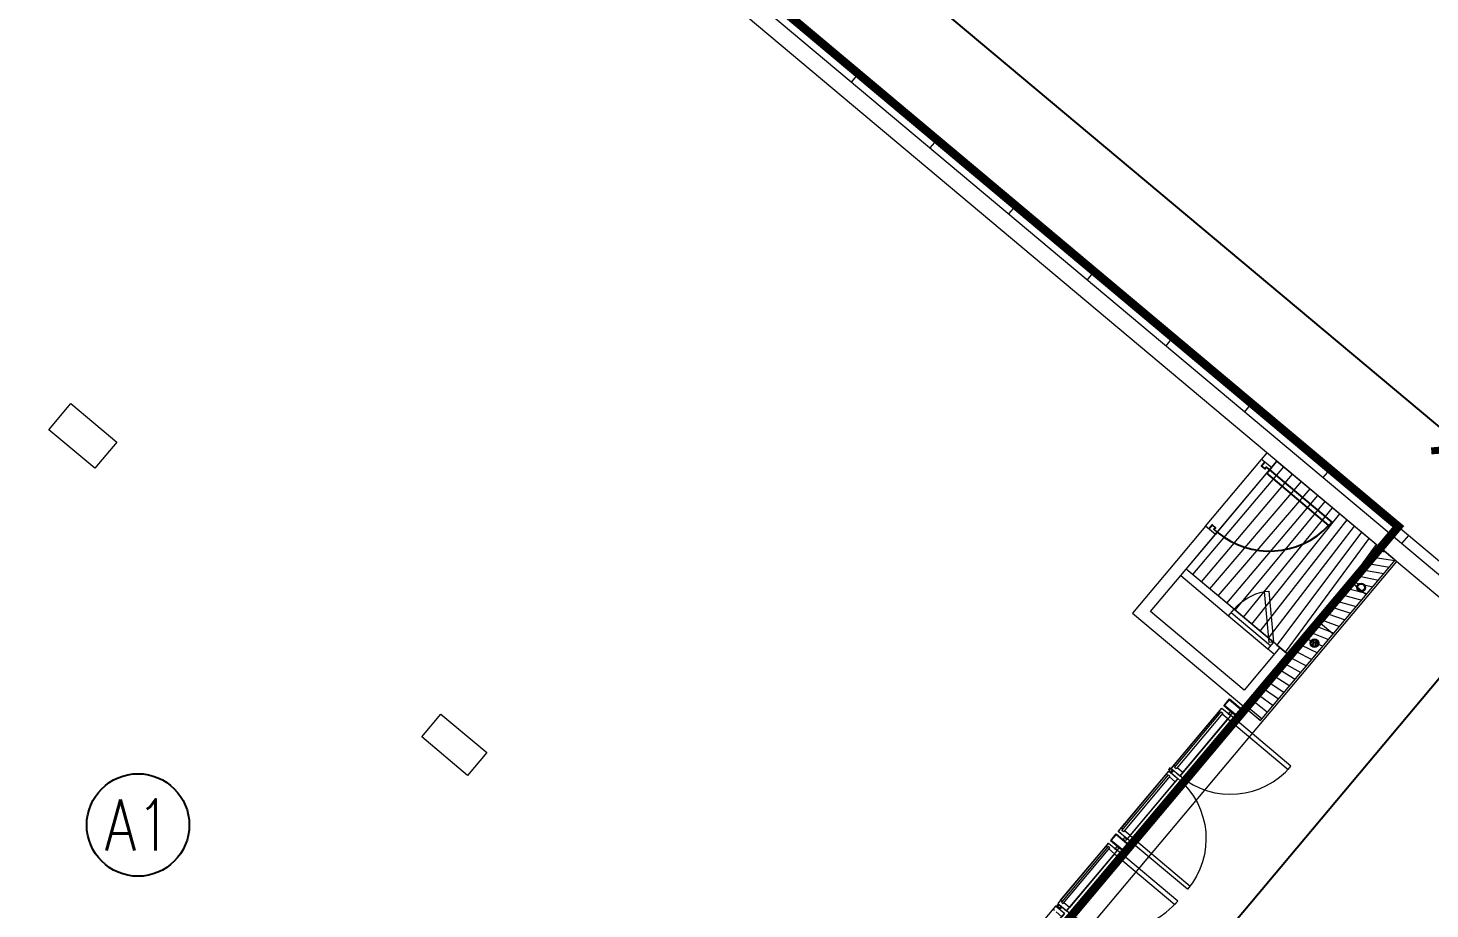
# Model space of a CAD drawing. Header units: millimetres. Extents: x 834140250 to 834644390, y 817877047 to 817987022.
# Drawn here: x 834372873 to 834389266, y 817903431 to 817913738 of the extents above; entities that cross this region are included whole.
import ezdxf
from ezdxf.enums import TextEntityAlignment as Align

# ---------------------------------------------------------------- set-up
doc = ezdxf.new("R2010")
doc.units = ezdxf.units.MM
doc.header["$LTSCALE"] = 1000
doc.header["$MEASUREMENT"] = 0
doc.layers.get('Defpoints').update_dxf_attribs({"color": 150})
doc.layers.add('3B52X-MAGP-P-ST01$0$VPA280_Structure', color=2, linetype='Continuous', lineweight=5)
doc.layers.add('VPAX', color=7, linetype='Continuous', lineweight=13)
doc.layers.add('MGD031_1', color=7, linetype='Continuous')
doc.layers.add('VPA040_Text', color=3, linetype='Continuous')
doc.styles.add('1_2.5mm', font='arial.ttf', dxfattribs={"width": 0.8, "height": 0.0025})
doc.styles.add('Style-Arial', font='arial.ttf', dxfattribs={"width": 0.8})
doc.styles.add('T1', font='simplex.shx', dxfattribs={"width": 0.8})
doc.dimstyles.get("Standard").update_dxf_attribs({"dimtxt": 0.18, "dimasz": 0.18, "dimexe": 0.18, "dimexo": 0.06249999999999999, "dimgap": 0.09, "dimtad": 0, "dimtih": 1, "dimtoh": 1, "dimdec": 4, "dimzin": 1, "dimdsep": 46, "dimtxsty": '1_2.5mm', "dimcen": 0, "dimadec": 0, "dimazin": 0, "dimtfac": 1, "dimtdec": 4, "dimtofl": 0, "dimtmove": 0, "dimatfit": 3, "dimfxl": 0, "dimtolj": 1, "dimtzin": 1, "dimarcsym": 0})

# ---------------------------------------------------------------- blocks, each defined once
blk = doc.blocks.new('_ArchTick')
at = {"color": 0, "linetype": 'ByBlock', "const_width": 0.15}
blk.add_lwpolyline([(-0.5, -0.5), (0.5, 0.5)], dxfattribs=at)
blk = doc.blocks.new('*D40')
at = {"layer": 'Defpoints', "color": 0}
for p in [(834375029.3502334, 817920845.4106656), (834389666.3618946, 817908823.7124469), (834389538.2320728, 817908671.0132718)]:
    blk.add_point(p, dxfattribs=at)
at = {"layer": 'MGD031_1', "color": 0, "lineweight": -2}
for p, q in [((834375205.3456302, 817921055.1538119), (834375333.4754682, 817921207.8530064)), ((834375157.4800713, 817920998.1098602), (834389666.3618945, 817908823.712447)), ((834389714.2274697, 817908880.7564181), (834389842.3572915, 817909033.4555932))]:
    blk.add_line(p, q, dxfattribs=at)
at = {"layer": 'MGD031_1', "color": 0, "lineweight": -2, "xscale": 547.6004642393601, "yscale": 547.6004642393601, "zscale": 547.6004642393601}
for p, rotation in [((834375157.4800713, 817920998.1098602), 139.9999999386835), ((834389666.3618945, 817908823.712447), 319.9999999386835)]:
    blk.add_blockref('_ArchTick', p, dxfattribs=dict(at, rotation=rotation))
at = {"layer": 'MGD031_1', "color": 0, "insert": (834382071.8305905, 817914505.6072075), "char_height": 500, "attachment_point": 5, "rotation": 319.99999993868346, "style": 'Style-Arial'}
blk.add_mtext('18940', dxfattribs=at)
blk = doc.blocks.new('*D42')
at = {"layer": 'Defpoints', "color": 0}
for p in [(834373650.2575164, 817920272.942199), (834373794.6344316, 817920151.7955825), (834359993.4174336, 817903764.2757461)]:
    blk.add_point(p, dxfattribs=at)
at = {"layer": 'MGD031_1', "color": 0, "lineweight": -2}
for p, q in [((834373584.8912854, 817920327.7909795), (834373440.5143703, 817920448.937596)), ((834359878.6487968, 817903860.5780672), (834373650.2575164, 817920272.942199)), ((834359783.6742874, 817903940.2711431), (834359668.9056506, 817904036.5734642))]:
    blk.add_line(p, q, dxfattribs=at)
at = {"layer": 'MGD031_1', "color": 0, "lineweight": -2, "xscale": 547.6004642393601, "yscale": 547.6004642393601, "zscale": 547.6004642393601}
for p, rotation in [((834373650.2575164, 817920272.942199), 49.99999993868348), ((834359878.6487968, 817903860.5780672), 229.9999999386835)]:
    blk.add_blockref('_ArchTick', p, dxfattribs=dict(at, rotation=rotation))
at = {"layer": 'MGD031_1', "color": 0, "insert": (834366359.1492107, 817912406.8505255), "char_height": 500, "attachment_point": 5, "rotation": 49.999999938683494, "style": 'Style-Arial'}
blk.add_mtext('21425', dxfattribs=at)
blk = doc.blocks.new('*D45')
at = {"layer": 'Defpoints', "color": 0}
for p in [(834389904.8741274, 817907057.9567685), (834390049.0090702, 817906937.013191), (834375715.3374664, 817890147.5258512)]:
    blk.add_point(p, dxfattribs=at)
at = {"layer": 'MGD031_1', "color": 0, "lineweight": -2}
for p, q in [((834375859.472576, 817890026.5821337), (834390049.0090702, 817906937.013191)), ((834390114.6172736, 817906881.9613717), (834390258.7522162, 817906761.017794)), ((834375925.0806125, 817889971.5304543), (834376069.2157221, 817889850.5867367))]:
    blk.add_line(p, q, dxfattribs=at)
at = {"layer": 'MGD031_1', "color": 0, "lineweight": -2, "xscale": 547.6004642393601, "yscale": 547.6004642393601, "zscale": 547.6004642393601}
for p, rotation in [((834390049.0090702, 817906937.013191), 49.99999993868348), ((834375859.472576, 817890026.5821337), 229.9999999386835)]:
    blk.add_blockref('_ArchTick', p, dxfattribs=dict(at, rotation=rotation))
at = {"layer": 'MGD031_1', "color": 0, "insert": (834382548.9368771, 817898821.8880547), "char_height": 500, "attachment_point": 5, "rotation": 49.999999938683494, "style": 'Style-Arial'}
blk.add_mtext('22075', dxfattribs=at)
blk = doc.blocks.new('GFA_1F')
at = {"layer": 'VPAX', "ltscale": 500}
h = blk.add_hatch(dxfattribs=at)
h.set_pattern_fill('ANSI31', color=253, scale=1000, angle=135, style=0)
h.set_pattern_definition([(230.0000000000381, (-748.3442200422287, 15042.59569644928), (95.75555538992569, -80.34845121075375), [])])
h.paths.add_polyline_path([(13348.16162002087, -2193.127174019814), (13041.74374139309, -1936.012036561966), (14102.34403514862, -672.038024187088), (14523.66848552227, -1025.571222424507), (15312.69367313385, -1687.643297672272), (14252.09331989288, -2951.615891575813)])
h = blk.add_hatch(dxfattribs=at)
h.set_pattern_fill('ANSI31', color=253, scale=800, angle=45, style=0)
h.set_pattern_definition([(139.999999968345, (13757.01591944695, -3709.079987645149), (-64.27876101097665, -76.60444427638481), [])])
h.paths.add_polyline_path([(13757.01508080959, -3580.521792888641), (13910.22397685051, -3709.079306006432), (15485.05465364456, -1832.269824028015), (15331.84575748444, -1703.712310910225)])
h = blk.add_hatch(dxfattribs=at)
h.set_pattern_fill('ANSI31', color=253, scale=150, angle=49.99999999756264, style=0)
h.set_pattern_definition([(185.0000216400024, (1162823232.337111, 113324019.324952), (-1.634177231244768, 18.67864997201032), [])])
edge = h.paths.add_edge_path()
edge.add_arc((15087.05649399757, -2151.013434290886), 39.99999999999999, 0, 360)
h = blk.add_hatch(dxfattribs=at)
h.set_pattern_fill('ANSI31', color=253, scale=150, angle=49.99999999756264, style=0)
h.set_pattern_definition([(94.99999999756257, (90330004.81344879, -1164824127.744346), (-18.67865058928975, -1.634170175724), [])])
edge = h.paths.add_edge_path()
edge.add_arc((14540.68663609028, -2802.152273654938), 40, 0, 360)
at = {"color": 253}
for points in [[(13961.46016931534, -684.3644921779633), (13922.8929127412, -730.327158771019), (13961.19513490208, -762.4665392494696), (13977.2648251413, -743.3154281690297), (14015.56704730218, -775.4548086474803), (14038.0646136371, -748.6432531348645)], [(13305.81680755495, -1465.72982425991), (13344.38406412909, -1419.767157666854), (13382.68628628997, -1451.906538145305), (13366.61659605074, -1471.057649225745), (13404.91881821162, -1503.197029704196), (13382.42125187671, -1530.008585216812)]]:
    blk.add_lwpolyline(points, dxfattribs=at)
blk.add_lwpolyline([(13983.42766682373, -813.75703080836), (14015.56704730218, -775.4548086474803), (14743.3092683589, -1386.103037738042), (14711.16988788045, -1424.405259898921)], close=True, dxfattribs=at)
blk.add_arc((14015.56704730218, -775.4548086474803), 950, 230.0000000087713, 316.9830386990047, dxfattribs=at)
at = {"layer": '3B52X-MAGP-P-ST01$0$VPA280_Structure', "color": 253, "ltscale": 500}
for points in [[(-257.1153794527054, -306.4181761741638), (0, 0), (536.2311100959778, -449.9513266086578), (279.1158527135849, -756.3696166276932)], [(4103.175440430641, -3899.865550398827), (4328.15110373497, -3631.749995231628), (4864.382214307785, -4081.701321721077), (4639.40655040741, -4349.816877245903)]]:
    blk.add_lwpolyline(points, close=True, dxfattribs=at)
at = {"layer": 'VPAX', "color": 253, "ltscale": 500}
for p, q in [((13267.514585495, -1433.590443968773), (13923.15785300732, -652.2250324487686)), ((13382.42125189304, -1530.008585453033), (14038.06451940536, -748.6431739330292)), ((12926.83707475662, -1839.593895196915), (12412.60698640347, -2452.429450750351)), ((12623.93179404736, -2433.940925836563), (13041.74374008179, -1936.012038111687)), ((13600.95627689362, -2405.247084498405), (13041.74374008179, -1936.012038230896)), ((12977.46497905254, -2012.616482377052), (13536.67751598358, -2481.85152888298)), ((14994.38202941418, -2105.886149644852), (15147.59092533588, -2234.44366312027)), ((13083.55846297741, -2819.613494753838), (12623.93179404736, -2433.940925836563)), ((13536.67751598358, -2481.85152888298), (13600.95627689362, -2405.247084498405)), ((14608.70867371559, -2565.512228965759), (14761.9175696373, -2694.069742441177)), ((13719.3754478693, -3353.127290487289), (13083.55846297741, -2819.613494753838)), ((14137.18739485741, -2855.198401689529), (13719.3754478693, -3353.127290487289)), ((14060.58294010162, -2790.919653058052), (13996.30418133736, -2867.524094820023)), ((13996.30418133736, -2867.524094820023), (14072.90862560272, -2931.802855849266)), ((14137.1873947382, -2855.198401927948), (14060.58294010162, -2790.919653058052)), ((14098.88442385197, -2823.058378458023), (14252.09330534935, -2951.615909218788)), ((13426.10711741447, -3601.524679064751), (12898.62538945675, -4230.136963844299)), ((13002.04138898849, -4316.913291096687), (13529.52311754227, -3688.301006555557)), ((13910.22462916374, -3709.079883217812), (13795.31805169582, -3612.661816358566)), ((12808.63512396812, -4337.383187055588), (12281.16125392914, -4966.002066135406)), ((12384.57725346088, -5052.778393626213), (12912.0511238575, -4424.159514546394)), ((11573.7068529129, -5809.113389849663), (12101.18072283268, -5180.494510412216)), ((12204.59672260284, -5267.270837664604), (11677.12285327911, -5895.88971722126))]:
    blk.add_line(p, q, dxfattribs=at)
for points in [[(1012.717818975449, 10735.7185382843), (16532.60135042667, -2287.008486509323, 0.4142135616437009), (16990.47176706791, -2246.950016260147), (22762.87016677856, 4631.952505350113)], [(-6522.106917977333, -9017.323406100273), (-3055.755809187889, -11925.93734443188), (-3184.313331127167, -12079.14623296261), (-11802.31331205368, -4847.785614728928), (957.0207425355911, 10358.19658148289), (803.811845779419, 10486.75409424305), (932.3693677186966, 10639.96298289299), (16452.25289916992, -2382.764041900635, 0.414213561657788), (17086.22732234001, -2327.298467755318), (22858.63694620132, 4551.630685210228), (23011.84583449364, 4423.07316339016), (17239.43621075153, -2455.855990171432, -0.4142135616853792), (16323.69537734985, -2535.972930788994), (1110.229638934135, 10229.63906884193), (-9849.299123167992, -2831.418704628944), (-9389.672457456589, -3217.091273665428), (-9486.090599417686, -3331.997939705849), (-9945.717264533043, -2946.325371026993), (-11520.54690635204, -4823.134254097939), (-8341.46246767044, -7490.702834606171), (-8290.039463162422, -7429.41928422451), (-8175.132796645164, -7525.837425708771)], [(13600.9562857151, -2405.247074007988, -0.1637677740552783), (13958.47976064682, -2197.560616970062)], [(12969.9020087719, -4355.215514302254, 0.4142135622522057), (14266.8779630661, -4241.744822144508, 0.3986640772868351)], [(12944.1905040741, -4385.857292175293, -0.4142135622522057), (13057.66119706631, -5682.833246827126, -0.3986640772868351)], [(11644.98347234726, -5934.191939234734, 0.4142135622522057), (12941.95942699909, -5820.72124683857, 0.3986640772868351)]]:
    blk.add_lwpolyline(points, format="xyb", dxfattribs=at)
for points in [[(9129.04490160942, 3762.135549664497), (9209.393352866173, 3857.8911049366)], [(10048.2982326746, 2990.790417194366), (10128.64668393135, 3086.545972466469)], [(10967.55156373978, 2219.445284724236), (11047.90001499653, 2315.200839996338)], [(11886.8048671484, 1448.100119113922), (11967.15331840515, 1543.855674386024)], [(12806.05819821358, 676.7549866437912), (12886.40664947033, 772.5105419158936)], [(13725.31152927876, -94.59014582633972), (13805.65998053551, 1.165409445762634)], [(14102.34337556362, -672.0388102531433), (14038.06461465359, -748.6432539224625), (13923.15794837475, -652.2251121997833), (13987.43670940399, -575.6206685304642)], [(14644.56486034393, -865.9352782964706), (14724.91331160069, -770.1797230243683)], [(13041.74374139309, -1936.012036561966), (13382.42125189304, -1530.008585453033), (13267.514585495, -1433.590443968773), (12926.83707499504, -1839.593895196915)], [(15563.81819140911, -1637.280410766602), (15644.16664266586, -1541.524855494499)], [(1564.192783951759, -18111.3620634079), (15335.91751992702, -1698.859773397446)], [(13757.01574778557, -3580.522352576256), (15331.84571564198, -1703.712360739708)], [(1728.407201170921, -18265.69561243057), (15504.20451593399, -1848.340036392212)], [(12412.60698640347, -2452.429450750351), (13737.86388373375, -3564.45202589035), (14252.09331989288, -2951.615891575813)], [(13568.81689655781, -2443.549306750298), (14028.44356381893, -2829.221873760223)], [(13600.95627725124, -2405.247084498405), (14060.58294570446, -2790.919652462006)], [(13536.67751586437, -2481.851529240608), (13996.30418181419, -2867.524095058441)], [(14137.1873947382, -2855.198401927948), (14252.09330534935, -2951.615909218788)], [(12864.82415044308, -4270.419632196426), (13456.576785326, -3565.196291565895), (13559.98492980003, -3651.966026067734), (12968.23230195045, -4357.18935251236), (12864.82415044308, -4270.419632196426)], [(13443.95911002159, -3616.504279851913), (13426.10711753368, -3601.524679541588), (13458.24649834633, -3563.222457170486), (13561.66249799728, -3649.998784899712), (13529.52311730385, -3688.301006913185), (13462.34417688847, -3631.9311825037)], [(13529.52312028408, -3688.301003813744), (14234.75430285931, -4280.060229301453), (14266.87796318531, -4241.744822263718), (13561.64678072929, -3649.985596418381), (13529.52312016487, -3688.301003694534)], [(12854.93776106834, -4258.749056220055), (12835.65724182129, -4281.72666156292), (12842.93571913242, -4287.834034800529), (12854.18451738358, -4274.428252339363), (12858.05184388161, -4277.673417925835), (12864.15847873688, -4270.396024346352), (12878.7406219244, -4282.631906628609), (12869.90227377415, -4293.165029525757), (12871.43436193466, -4294.450605511665), (12882.19795143604, -4281.623071789742)], [(12916.47738194466, -4245.116564869881), (12898.62538945675, -4230.136964678764), (12866.48600876331, -4268.439186930656), (12969.9020087719, -4355.215514421463), (13002.04138922691, -4316.913291811943), (12934.86244881153, -4260.543467640877)], [(12247.36002123356, -5006.284738898277), (12839.11265611649, -4301.061398506165), (12942.52080047131, -4387.831133127213), (12350.76817274094, -5093.05445933342), (12247.36002123356, -5006.284738898277)], [(12826.48711645603, -4352.362787127495), (12808.63512396812, -4337.38318669796), (12840.77450466156, -4299.080964565277), (12944.19050431252, -4385.857292056084), (12912.05112349987, -4424.159514188766), (12844.87218308449, -4367.789689898491)], [(12868.20253372192, -4322.095813512802), (12887.53098988533, -4299.061079263687), (12880.25251269341, -4292.953705906868), (12869.00371432304, -4306.359488844872), (12865.13638794422, -4303.114322900772), (12859.02975296974, -4310.391716480255), (12844.44761013985, -4298.15583384037), (12853.28595805168, -4287.622710943222), (12851.75387001038, -4286.337135076523), (12840.94234347343, -4299.221797943115)], [(12299.01324641705, -4980.981666445732), (12281.16125392914, -4966.002066135406), (12249.0218732357, -5004.304288625717), (12352.43787324429, -5091.080615878105), (12384.57725358009, -5052.778393507004), (12317.39831316471, -4996.408569216728)], [(12384.58510947227, -5052.784990906715), (13089.81629228592, -5644.544216156006), (13057.66119730473, -5682.833246588707), (12352.43001425266, -5091.074021577835), (12384.58510947227, -5052.784990906715)], [(12131.65825200081, -5144.172740459442), (11539.90561842918, -5849.396081924438), (11643.31376314163, -5936.165816187859), (12235.06638419628, -5230.942484021187), (12131.65825200081, -5144.172740459442)], [(12119.03271532059, -5195.474110722542), (12101.18072283268, -5180.494510412216), (12133.32010364532, -5142.192288160324), (12236.73610329628, -5228.968615531921), (12204.59672260284, -5267.270837903023), (12137.41778206825, -5210.901013612747)], [(12204.60458397865, -5267.277428507805), (12909.83576643467, -5859.036654233932), (12941.95942687988, -5820.721247076988), (12236.72824430466, -5228.962021231651), (12204.60458397865, -5267.277428507805)], [(11514.1941242218, -5880.037848353386), (10922.44149017334, -6585.261189699173), (11025.84963512421, -6672.030923962593), (11617.60225617886, -5966.80759203434), (11514.1941242218, -5880.037848353386)], [(11501.56857979298, -5931.339212298393), (11483.71658754349, -5916.359612107277), (11515.8559678793, -5878.057389616966), (11619.27196788788, -5964.833717226982), (11587.13258707523, -6003.135939478874), (11519.95364665985, -5946.766115188599)], [(11523.45883131027, -5884.436949491501), (11542.73932802677, -5861.459325432777), (11550.01781082153, -5867.566691994667), (11538.76902556419, -5880.972485423088), (11542.6364440918, -5884.217541337013), (11536.53001654148, -5891.495109081268), (11551.11217093468, -5903.730978012085), (11559.95050895214, -5893.197846651077), (11561.48259842396, -5894.483420968056), (11550.71902155876, -5907.310965180397)], [(11591.5588452816, -5824.092990159988), (11573.70685279369, -5809.113389849663), (11541.56747233868, -5847.415612220764), (11644.98347222805, -5934.191939473152), (11677.12285268307, -5895.889716982841), (11609.94391226768, -5839.519892811775)], [(11588.1466126442, -5886.500151515007), (11568.81817889214, -5909.53490459919), (11561.53969585896, -5903.427538156509), (11572.78848135471, -5890.021744608879), (11568.92106294632, -5886.776688694954), (11575.02749037743, -5879.499121069908), (11560.44533586502, -5867.263252139091), (11551.60699772835, -5877.796383500099), (11550.07490837574, -5876.510809183121), (11560.88642215729, -5863.62613594532)]]:
    blk.add_lwpolyline(points, dxfattribs=at)
for points in [[(13348.16162002087, -2193.127174019814), (13041.74374139309, -1936.012036561966), (14102.34403514862, -672.038024187088), (14523.66848552227, -1025.571222424507), (15312.69367313385, -1687.643297672272), (14252.09331989288, -2951.615891575813)], [(13757.01508080959, -3580.521792888641), (13910.22397685051, -3709.079306006432), (15485.05465364456, -1832.269824028015), (15331.84575748444, -1703.712310910225)], [(14008.28949534893, -2193.202829122543), (14060.58294558525, -2790.919652462006), (14010.77321100235, -2795.277439594269), (13958.47976064682, -2197.560616493225)], [(13699.77592980862, -3586.507600665092), (13635.49716937542, -3663.112045645714), (13482.2882796526, -3534.554525375366), (13546.56703996658, -3457.950080513954)], [(13701.43779373169, -3584.527163028717), (13637.15903282166, -3661.131607413292), (13483.95014405251, -3532.574085593224), (13548.22890508175, -3455.969641327858)], [(13692.73176956177, -3587.123885273933), (13634.88088512421, -3656.067885637283), (13489.33243989944, -3533.938241243362), (13547.18332433701, -3464.994240641594)], [(13694.39363360405, -3585.143447518349), (13636.54274857044, -3654.087447285652), (13490.99430441856, -3531.95780146122), (13548.84518945217, -3463.013801455498)], [(13469.43661260605, -3622.981701493263), (12924.20204412937, -4273.248906493187), (12905.81759214401, -4257.821271419525), (13451.05093181133, -3607.555531620979)], [(12851.9724779129, -4358.846803665161), (12306.7379090786, -5009.114008784294), (12288.35345721245, -4993.686372995377), (12833.58679699898, -4343.420633792877)], [(12310.57864642143, -5242.088482499123), (12374.85740697384, -5165.48403775692), (12221.64851713181, -5036.926517009735), (12157.36975681782, -5113.530961751938)], [(12376.51925754547, -5163.503587841988), (12312.24049651623, -5240.108032345772), (12159.03160774708, -5111.550510525703), (12223.31036889553, -5034.946066021919)], [(12309.96236228943, -5235.044322133064), (12367.81324648857, -5166.100321888924), (12222.26480126381, -5043.970677256584), (12164.41391694546, -5112.914677619934)], [(12369.47509717941, -5164.119872331619), (12311.6242120266, -5233.063872218132), (12166.07576811314, -5110.934226155281), (12223.92665314674, -5041.990226387978)], [(11602.36984157562, -5848.065234184265), (12148.07903754711, -5198.196288585663), (12129.69335591793, -5182.770118713379), (11583.98538994789, -5832.637599349022)]]:
    blk.add_lwpolyline(points, close=True, dxfattribs=at)
for centre, radius in [((15087.05649399757, -2151.013434290886), 49.99999999999999), ((15087.05649399757, -2151.013434290886), 39.99999999999999), ((14540.68663609028, -2802.152273654938), 50), ((14540.68663609028, -2802.152273654938), 40), ((13560.57977247238, -3622.982144117355), 16.49999982309191), ((12325.64366281033, -5094.705729722977), 16.49999982309191), ((12235.65337777138, -5201.951975107193), 16.49999982309191)]:
    blk.add_circle(centre, radius, dxfattribs=at)

msp = doc.modelspace()

# ---------------------------------------------------------------- linework, layer by layer
at = {"layer": 'VPA040_Text', "color": 2, "ltscale": 500, "const_width": 100}
msp.add_lwpolyline([(834374330.8655388, 817919701.8442577), (834360559.0595618, 817903289.3231065), (834360406.0153853, 817903417.829687), (834360197.0261588, 817903168.9351636), (834374705.9078021, 817890994.5379124), (834388895.4444628, 817907904.9688294), (834374386.5626234, 817920079.3662232), (834374177.6566503, 817919830.4017793), (834374330.86554, 817919701.8442564)], dxfattribs=at)
at = {"layer": 'VPA040_Text', "ltscale": 500}
msp.add_circle((834374159.2969468, 817904413.0780237), 600, dxfattribs=at)

# ---------------------------------------------------------------- block references
msp.add_blockref('GFA_1F', (834373373.8447961, 817909343.6476687))

# ---------------------------------------------------------------- texts
at = {"layer": 'VPA040_Text', "ltscale": 500, "style": 'T1', "width": 0.8}
msp.add_text('A1', height=600, dxfattribs=at).set_placement((834374159.2969468, 817904413.0780237), align=Align.MIDDLE_CENTER)

# ---------------------------------------------------------------- dimensions: what is measured, and where the dimension line sits
at = {"layer": 'MGD031_1'}
for base, p1, p2, angle, picture, middle in [((834389666.3618946, 817908823.7124469), (834375029.3502334, 817920845.4106656), (834389538.2320728, 817908671.0132718), 139.9999999386849, '*D40', (834382071.8305905, 817914505.6072075)), ((834373650.2575164, 817920272.942199), (834359993.4174336, 817903764.2757461), (834373794.6344315, 817920151.7955824), 49.99999993874742, '*D42', (834366359.1492107, 817912406.8505255)), ((834390049.0090702, 817906937.013191), (834375715.3374664, 817890147.5258512), (834389904.8741273, 817907057.9567685), 49.99999993868527, '*D45', (834382548.9368771, 817898821.8880547))]:
    dim = msp.add_linear_dim(base=base, p1=p1, p2=p2, angle=angle, dimstyle='Standard', override={"dimscale": 50, "dimtxt": 10, "dimasz": 10.9520092847872, "dimexe": 5.476004642393601, "dimexo": 5.476004642393601, "dimgap": 5.476004642393601, "dimtad": 1, "dimtih": 0, "dimtoh": 0, "dimdec": 0, "dimzin": 11, "dimtxsty": 'Style-Arial', "dimblk": 'ArchTick', "dimadec": 4, "dimazin": 3, "dimtdec": 0, "dimatfit": 1, "dimfrac": 2, "dimtolj": 0, "dimtzin": 11}, dxfattribs=at)
    dim.commit()
    dim.dimension.update_dxf_attribs({"geometry": picture, "text_midpoint": middle})

doc.saveas('drawing.dxf')
